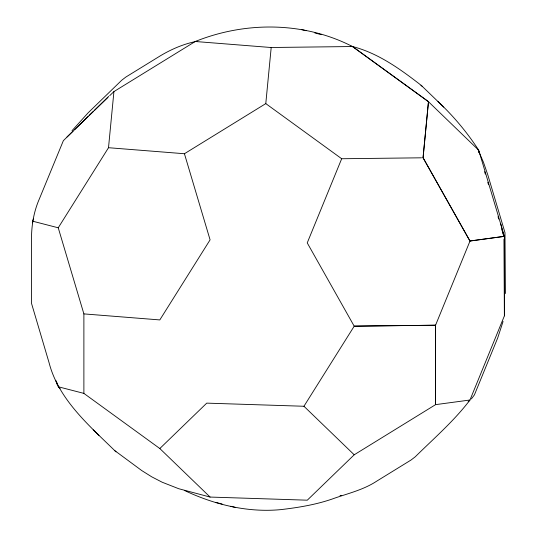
<?xml version="1.0" encoding="UTF-8"?>
<svg xmlns="http://www.w3.org/2000/svg" width="537" height="537" viewBox="0 0 537 537"><rect width="100%" height="100%" fill="white"/><g stroke="black" fill="none" stroke-linecap="round" stroke-linejoin="round"><path stroke-width="0.81" d="M435.608 325.12L435.581 404.643L354.212 454.792L307.285 500.189L210.088 497.061L178.72 488.717L162.194 482.233L151.743 476.836L141.788 470.593L114.509 450.436M350.936 46.148L352.541 46.558L428.472 101.681L423.055 157.791L469.976 241.039L504.424 236.34L504.397 315.857L469.976 400.011C454.027 421.028 433.943 438.34 415.255 456.792L411.087 459.994L376.591 481.233C363.999 489.496 349.325 493.141 335.276 497.933C317.763 504.397 299.263 507.465 280.797 509.626C247.604 512.775 214.317 504.619 184.433 490.442M108.763 96.304L63.366 140.654L39.329 198.972C33.227 213.001 31.025 228.205 31.582 243.429L31.582 303.6L49.035 362.589C58.614 399.87 89.719 426.009 115.999 451.865M210.088 497.061L159.818 448.536L83.886 393.386L83.886 313.897L58.238 227.789L108.508 147.709L113.925 91.592L195.267 41.497C245.49 21.292 303.915 21.561 352.487 46.531L352.547 46.531C377.652 53.042 399.112 68.28 419.337 83.9L422.471 86.571M108.508 147.709L184.433 153.736L265.788 103.607L271.198 47.498L352.487 46.531M423.055 157.791L428.472 101.681L352.541 46.558M503.068 321.475L497.678 338.015L474.413 394.883L471.392 398.924M32.582 222.842L32.582 221.17L33.529 218.848M159.818 448.536L206.738 403.133L303.942 406.261L354.212 326.181L435.554 325.214L470.029 240.972L504.424 236.34M72.018 130.699L88.216 112.743L121.731 80.228L125.9 77.026L160.388 55.788C171.665 49.055 183.99 43.799 196.904 41.275M66.997 136.989L73.012 131.169M74.818 129.424L88.055 116.616M89.256 115.455L93.472 111.381M94.673 110.219L107.91 97.412M109.716 95.667L113.925 91.592M468.17 401.757L469.976 400.011L435.581 404.643L435.554 325.214L354.165 326.12L307.238 242.892L341.68 158.744L421.518 157.811M195.267 41.497L271.192 47.524M83.886 313.897L159.818 319.924L210.088 239.844L184.433 153.736M340.035 495.369L341.707 495.503M32.582 221.17L58.238 227.789M57.05 382.774L58.238 386.761L83.886 393.386M314.877 32.965L321.314 34.65M215.659 502.35L222.096 504.035M301.814 29.589L306.11 30.723M230.87 506.277L235.159 507.411M477.386 149.252L478.736 150.239L504.391 236.347L504.397 315.857L503.974 239.16M265.788 103.607L341.713 158.757M437.997 101.567C453.483 116.066 467.197 132.438 478.736 150.239L428.466 101.715M93.196 429.862L98.922 435.379M420.981 85.141L443.737 107.098M303.942 406.261L354.212 454.792M58.238 386.761L60.03 388.493M423.062 157.73L469.976 241.039M503.578 234.884L504.391 236.347M478.306 150.414L483.441 162.234L487.677 174.458L504.981 232.635L505.418 293.538M479.669 153.119L478.38 150.79L478.856 152.394M484.602 171.679L485.32 174.089M487.811 182.352L488.522 184.748M498.021 216.693L498.725 219.083M501.84 229.527L503.511 235.152L500.779 223.989M55.808 380.317L57.009 384.338"/></g></svg>
